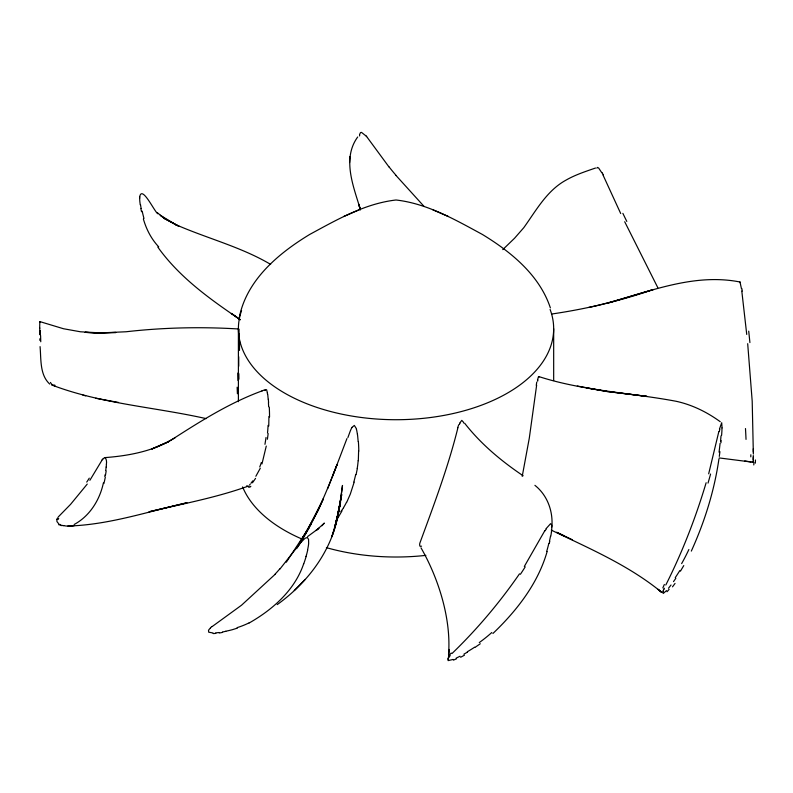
<?xml version="1.0" encoding="UTF-8"?>
<svg xmlns="http://www.w3.org/2000/svg" width="793" height="793" viewBox="0 0 793 793"><rect width="100%" height="100%" fill="white"/><g stroke="black" fill="none" stroke-linecap="round" stroke-linejoin="round"><path stroke-width="1.19" d="M238.723 356.751L238.743 366.217M238.762 346.928L238.782 342.804M753.271 455.539L753.201 462.359M753.31 452.089L752.2 401.199L747.69 343.676M238.812 339.345L238.842 336.747M753.34 457.006L753.32 458.156M546.109 528.653L550.59 523.658L551.72 525.115L551.769 529.129A63.281 46.529 -39.9 0 1 551.403 532.162M238.911 332.802L239.08 329.174M359.586 135.95L359.645 134.86M722.056 427.893L721.709 422.728L719.439 429.152M753.261 461.09L753.211 462.269L744.756 460.961M139.637 197.041C141.778 184.373 154.437 211.771 157.817 213.773M268.758 426.01L268.926 416.513M106.371 464.252C107.055 461.506 105.935 454.904 102.753 459.276M360.428 209.907L358.664 204.128L360.399 209.57C353.609 186.702 341.793 158.858 357.693 136.981M349.614 162.565L349.981 156.548M358.327 460.683L358.605 451.088M721.61 435.307L721.908 431.015A63.281 21.203 -75.4 0 0 721.977 427.982M720.926 442.801L721.144 440.64M106.163 467.018L105.737 470.586M448.521 654.522C451.326 620.047 439.193 579.554 420.994 547.804M448.263 659.261L449.373 649.447M268.163 433.563L267.4 439.243M719.925 451.653L719.301 456.391M551.452 532.153L550.798 536.246M536.643 385.12L529.298 438.123L522.22 476.355M718.944 458.899C714.344 490.788 704.62 521.814 691.318 551.095M739.849 282.615L740.008 282.001L741.435 288.612M104.785 476.444L105.082 474.789M357.336 468.564L356.077 474.67M266.27 446.072L261.968 463.925M537.476 380.134L538.497 376.616L539.062 377.161M307.575 550.173L308.279 546.377A63.281 50.088 23.7 0 0 308.646 543.492L308.566 539.448L307.347 537.505L305.236 538.199L302.559 540.548M549.311 543.284L549.777 541.262M718.835 431.58L708.674 473.817M103.407 482.907C99.769 499.957 89.728 516.134 74.145 524.49M359.735 134.205L360.508 132.58L361.489 132.381L365.91 135.871M239.446 316.685C247.178 279.483 278.73 253.245 309.676 234.46C336.817 219.77 364.82 203.543 396.034 199.995C427.239 203.543 455.251 219.77 482.392 234.46C510.999 251.887 539.448 274.993 550.362 307.872M305.979 556.567L306.475 554.753M354.164 482.144L350.318 494.079L346.64 502.475M547.15 551.472C537.971 583.618 516.739 610.719 492.899 633.508M706.137 482.739C695.63 517.898 682.337 552.225 665.803 584.996M338.343 511.118L338.978 509.106C333.823 548.399 308.725 581.923 277.233 604.593M457.928 427.675C448.174 467.146 433.781 505.171 419.824 543.225A16.851 13.6 -15 0 0 419.656 544.573A8.525 6.879 -14.7 0 0 419.666 545.197L420.112 546.357L421.569 546.179M347.889 437.558L350.258 431.065A60.496 47.342 23.8 0 1 351.358 428.587L351.547 428.25A31.284 24.444 21.6 0 1 352.082 427.368M303.669 563.813C294.728 590.19 272.762 609.559 249.161 622.991M297.296 547.596C319.361 513.904 332.604 475.869 346.957 438.549M327.717 488.577L336.995 464.777L332.445 476.385M663.969 589.179L664.356 588.237M596.861 168.166L597.357 167.422L598.626 167.997L601.818 172.785M265.04 390.582L265.308 390.027M260.292 468.227L255.861 476.266M459.653 423.224L461.784 420.369L463.37 422.114M57.324 518.444L57.611 517.898M296.602 548.617L318.261 510.286L323.375 498.817L306.534 531.736L300.468 541.639L308.764 527.989M341.971 510.95L335.568 521.873M683.774 565.587L680.444 571.168M308.973 527.702L286.313 562.197M310.043 525.888L311.312 523.786M544.821 530.676L524.322 566.47M352.052 427.348L354.312 425.425L356.126 428.25A29.044 22.848 25 0 1 356.384 429.34M89.877 480.3L101.94 460.287M343.577 507.768L340.911 511.564M519.494 573.845C499.679 602.531 477.138 629.236 452.069 653.462M675.834 578.266L673.495 581.636M252.749 480.875L250.975 483.264M58.226 516.967L70.587 504.338L87.25 484.067M671.037 584.996L668.499 588.247M449.284 656.733L450.196 655.603M265.486 389.74L266.577 389.71L267.439 392.842M250.211 484.226L249.448 485.098M279.939 569.037L301.191 542.015M321.908 525.789L324.367 523.083L316.05 530.527L318.925 528.247L307.625 536.544M666.497 590.607L663.176 593.521L663.007 591.846A9.665 5.194 -63 0 1 663.226 591.142M275.072 574.37L241.558 605.188L212.127 626.589M294.272 590.547L305.196 579.396M595.513 168.037C585.393 171.516 575.113 174.866 565.796 180.249C546.754 190.736 536.028 210.66 523.767 227.7L514.568 238.227L502.762 249.636M210.492 627.997L209.719 628.77A19.181 13.352 46.2 0 0 208.787 629.91A9.357 6.513 46.4 0 0 208.5 630.356L208.728 632.199L213.039 632.983M248.427 486.069C216.221 497.687 182.271 503.932 149.015 511.792L186.989 502.762C147.567 511.703 108.691 524.936 67.911 526.046L66.503 526.046A173.35 56.432 -82.8 0 1 63.698 525.59M480.28 643.757L474.868 647.494M104.993 457.601C127.851 455.925 152.325 451.346 171.476 439.867C199.767 421.678 229.554 402.775 262.136 390.87M467.533 652.084L463.855 654.195M175.104 437.795L167.749 441.879M460.049 656.237L456.163 658.14M359.179 209.838L343.656 216.529M261.968 390.939L264.733 389.809M453.12 659.439L448.134 660.609L447.876 658.874A9.357 7.543 -14.7 0 1 448.194 658.289A19.181 15.434 -15 0 1 449.215 656.693M237.365 628.125L232.408 629.682A173.35 135.236 71 0 1 225.747 631.238M588.713 307.456C638.702 297.008 687.69 271.692 740.038 282.001M607.795 303.164L653.224 289.554C620.245 300.944 586.245 308.963 551.74 314.018M225.767 631.327L222.486 631.981M219.116 632.517L215.696 632.873M54.796 385.101L53.19 385.16M67.911 526.046L68.694 525.997M247.614 486.505L246.792 485.712M237.523 328.917C200.361 326.706 163.071 327.559 126.077 331.761L100.77 332.901L80.49 331.791L63.49 328.738L39.838 321.591L39.66 328.5M719.241 457.938L751.021 461.992M206.18 418.625C154.794 407.067 101.117 403.865 51.614 384.932M95.765 398.264L118.534 402.457M586.979 388.035L606.764 391.464L646.87 396.351L606.764 391.464L577.324 386.042M63.678 525.709L62.32 525.382M82.908 395.162L85.674 395.826M538.705 376.536C583.37 390.959 630.415 392.674 676.181 401.288C692.19 404.777 707.059 412.122 720.252 421.727M60.952 524.926L59.604 524.282M448.412 216.529L432.889 209.838M551.284 530.12C589.477 548.528 628.948 565.389 661.828 592.44L658.021 589.288L661.669 592.391M564.378 535.959L556.617 532.281L572.239 539.686M270.641 264.386C240.834 246.772 207.003 238.396 175.54 224.528L176.066 224.786L160.255 215.26L163.031 217.361L157.202 212.583M49.741 384.08C39.61 374.792 41.206 359.17 40.066 346.62M240.229 319.787L231.348 313.413L240.18 319.619C209.907 299.13 179.277 277.223 157.817 247.079M523.142 475.77C501.305 461.05 480.895 444.07 464.648 423.224M58.583 523.618L56.957 521.586L56.868 519.673A9.357 2.429 78.9 0 1 56.977 519.306M534.918 485.336C547.477 495.318 553.217 511.346 551.859 527.117M424.017 206.368L396.034 175.511M158.719 246.861C151.324 239.05 146.328 229.276 143.374 218.987M367.328 137.486L388.957 166.917M602.977 174.946L620.701 213.515M657.833 287.72L624.696 221.733M39.888 321.601L40.066 322.295M141.511 211.701L140.896 208.678M357.385 434.237L356.979 431.818A48.551 38.252 24.8 0 0 356.473 429.34M140.252 204.842L139.846 201.6A53.775 30.6 -60.7 0 1 139.687 199.073L139.627 198.21M741.802 291.09L746.738 334.428M268.193 399.246L267.945 396.698A48.551 22.71 67.9 0 0 267.687 394.062M358.168 441.463L357.802 437.508A125.611 99.194 24.2 0 0 357.445 434.237M268.44 402.656L268.658 406.74M39.828 338.799L39.868 340.395M238.921 379.203L238.822 373.662M39.739 334.715L39.68 331.226M753.31 448.798L753.35 454.072M553.673 328.708L553.673 380.571M238.396 328.708L238.396 401.684M537.674 381.175A31.284 9.694 -74.9 0 1 537.902 379.966M536.256 385.368A60.496 20.083 -74.6 0 1 536.772 382.067M346.462 502.365A99.472 76.227 41.8 0 1 343.478 507.698M355.7 474.531A297.256 231.596 32 0 1 353.837 482.015M358.139 460.644A126.781 100.176 24.8 0 1 357.197 468.534M358.377 441.483A216.747 171.903 23 0 1 358.793 451.108M249.626 486.843A60.308 16.088 85.6 0 1 248.516 487.17M250.856 486.278A143.236 31.72 -84.1 0 1 250.082 487.041M255.554 478.367A239.119 42.128 -76.9 0 1 252.442 482.778M261.303 462.537A99.472 36.706 77.7 0 1 259.737 466.948M266.022 437.488A297.256 126.176 71.9 0 1 264.951 444.328M268.064 425.385A126.781 59.673 68 0 1 267.519 432.919M269.303 407.186A216.747 104.656 67.1 0 1 269.541 416.989M268.341 399.345A125.611 59.376 67.6 0 1 268.579 402.755M267.3 392.793A29.044 13.511 68 0 1 267.489 393.972M237.404 393.754A297.256 37.013 -83.8 0 1 237.157 387.192M238.049 380.531A126.781 8.683 -87.1 0 1 237.9 373.037M239.496 350.437A216.747 11.558 -87.8 0 1 239.545 340.94M238.961 341.743A125.611 8.257 -87.4 0 1 238.99 338.324M238.921 336.381A48.551 3.469 -87.2 0 1 238.961 333.704M238.743 334.705A29.044 2.171 -87.1 0 1 238.762 333.427M459.425 424.344A31.284 22.402 -40 0 1 459.91 423.254M457.71 427.675A60.496 44.15 -38.9 0 1 458.76 424.731M463.518 422.451A29.044 21.48 -38.6 0 1 463.707 423.036M425.891 555.368A157.638 91.017 0 0 1 326.399 547.646M302.371 539.2A157.638 91.017 0 0 1 242.608 486.912M550.104 309.458A157.638 91.017 0 0 1 396.996 419.715A157.638 91.017 0 0 1 241.568 310.539M745.479 428.557A166.015 40.849 81.5 0 1 746.025 439.391M755.451 459.99A72.996 12.817 84.2 0 1 755.352 463.162M753.935 462.438A26.853 2.508 87.2 0 1 753.786 464.946M753.112 458.879A14.76 0.724 89.1 0 1 753.102 459.296M750.842 454.776A78.606 3.737 -89.2 0 1 750.812 456.857M748.721 331.157A233.439 12.143 84.2 0 1 749.91 342.576M741.861 288.563A70.795 19.359 81.3 0 1 742.228 291.1M721.015 435.833A146.081 50.683 -75 0 1 720.54 441.126M720.074 443.426A182.291 66.453 -74.4 0 1 719.053 452.198M688.869 549.519A135.772 87.22 -70.8 0 1 681.633 563.605M679.809 570.583A173.35 129.437 -74.3 0 1 675.249 577.641M675.041 583.43A129.794 96.478 -74 0 1 672.504 586.84M669.123 589.318A52.041 33.504 -68.6 0 1 667.032 591.717M663.057 591.132A19.756 10.567 -63 0 1 663.82 589.14M662.849 587.891A61.725 30.967 -63.5 0 1 664.356 584.481M710.578 474.045A233.439 134.562 -70.7 0 1 708.02 483.096M719.271 431.58A70.795 20.122 -75 0 1 719.866 429.201M307.654 550.203A146.081 115.372 25 0 1 306.534 554.773M306.078 556.607A182.291 143.592 27 0 1 303.729 563.843M249.081 622.862A135.772 104.864 57.2 0 1 237.157 627.63M222.595 632.378A129.794 101.088 70.5 0 1 219.225 633.012M215.845 633.369A52.041 39.214 57.2 0 1 213.178 633.557M210.413 627.917A65.016 45.29 42.3 0 1 211.989 626.46M279.78 568.878A233.439 180.586 49.7 0 1 274.973 574.271M301.281 542.075A70.795 54.915 19.3 0 1 302.658 540.608M106.431 464.311A63.281 30.213 67.4 0 1 106.212 467.077M106.143 471.022A146.081 68.515 68.1 0 1 105.459 475.225M105.32 477.099A182.291 83.434 69.2 0 1 103.893 483.552M74.205 525.66A135.772 45.3 88 0 1 68.694 525.838M62.3 525.581A129.794 42.049 -83.2 0 1 60.892 525.472M59.614 524.966A52.041 15.949 87.6 0 1 58.573 524.609M57.046 519.534A19.181 5.006 78.7 0 1 57.383 518.632M58.167 519.425A65.016 17.932 76 0 1 58.692 518.285M89.272 478.159A233.439 82.66 83.1 0 1 86.724 482.085M101.841 460.128A70.795 33.94 63.9 0 1 102.664 459.137M39.749 330.582A63.281 3.796 -87.6 0 1 39.729 327.866M40.334 334.696A146.081 10.309 -87 0 1 40.265 330.612M40.76 341.773A182.291 15.454 -86.1 0 1 40.602 335.489M53.081 385.438A135.772 29.4 -68.6 0 1 50.455 382.434M54.905 385.834A173.35 35.467 -59.8 0 1 54.39 385.844M139.806 198.101A27.943 15.582 -61.6 0 1 139.826 196.932M141.144 208.48A130.805 75.176 -60.1 0 1 140.51 204.634M143.979 218.462A182.013 106.46 -58.7 0 1 142.195 211.156M396.143 175.461A239.308 175.293 14 0 1 389.056 166.877M366.009 135.801A70.795 58.781 -14.3 0 1 367.417 137.437M626.807 221.406A233.439 108.899 58.1 0 1 622.872 213.347M602.115 172.686A70.795 50.524 49.2 0 1 603.275 174.866M550.491 536.276A146.081 108.324 -39 0 1 549.45 541.282M548.855 543.304A182.291 136.892 -37.6 0 1 546.674 551.472M491.809 632.507A135.772 121.428 -16.1 0 1 479.279 642.568M474.65 647.197A173.35 164.062 -5.7 0 1 467.325 651.767M464.47 655.177A129.794 122.578 -5.9 0 1 460.634 657.248M456.51 658.785A52.041 46.143 -13 0 1 453.427 660.123M449.363 655.206A65.016 50.911 -18 0 1 451.257 653.016M525.214 566.856A233.439 201.085 -21.7 0 1 520.396 574.281M545.118 530.765A70.795 49.453 -40.9 0 1 546.407 528.753M342.487 485.475C340.375 502.861 337.907 520.357 331.781 536.861L336.995 519.514L340.534 502.346L334.537 527.811L336.995 519.514L341.714 494.475L339.037 510.068L334.785 527.583L339.037 510.068L342.487 485.475M340.366 500.889L337.223 517.72L340.366 500.889M168.285 441.79L152.038 448.937L168.285 441.79M115.867 332.505L95.438 332.911L85.257 332.356L95.438 332.911L115.867 332.505M178.901 226.273L163.893 218.273L178.901 226.273"/></g></svg>
